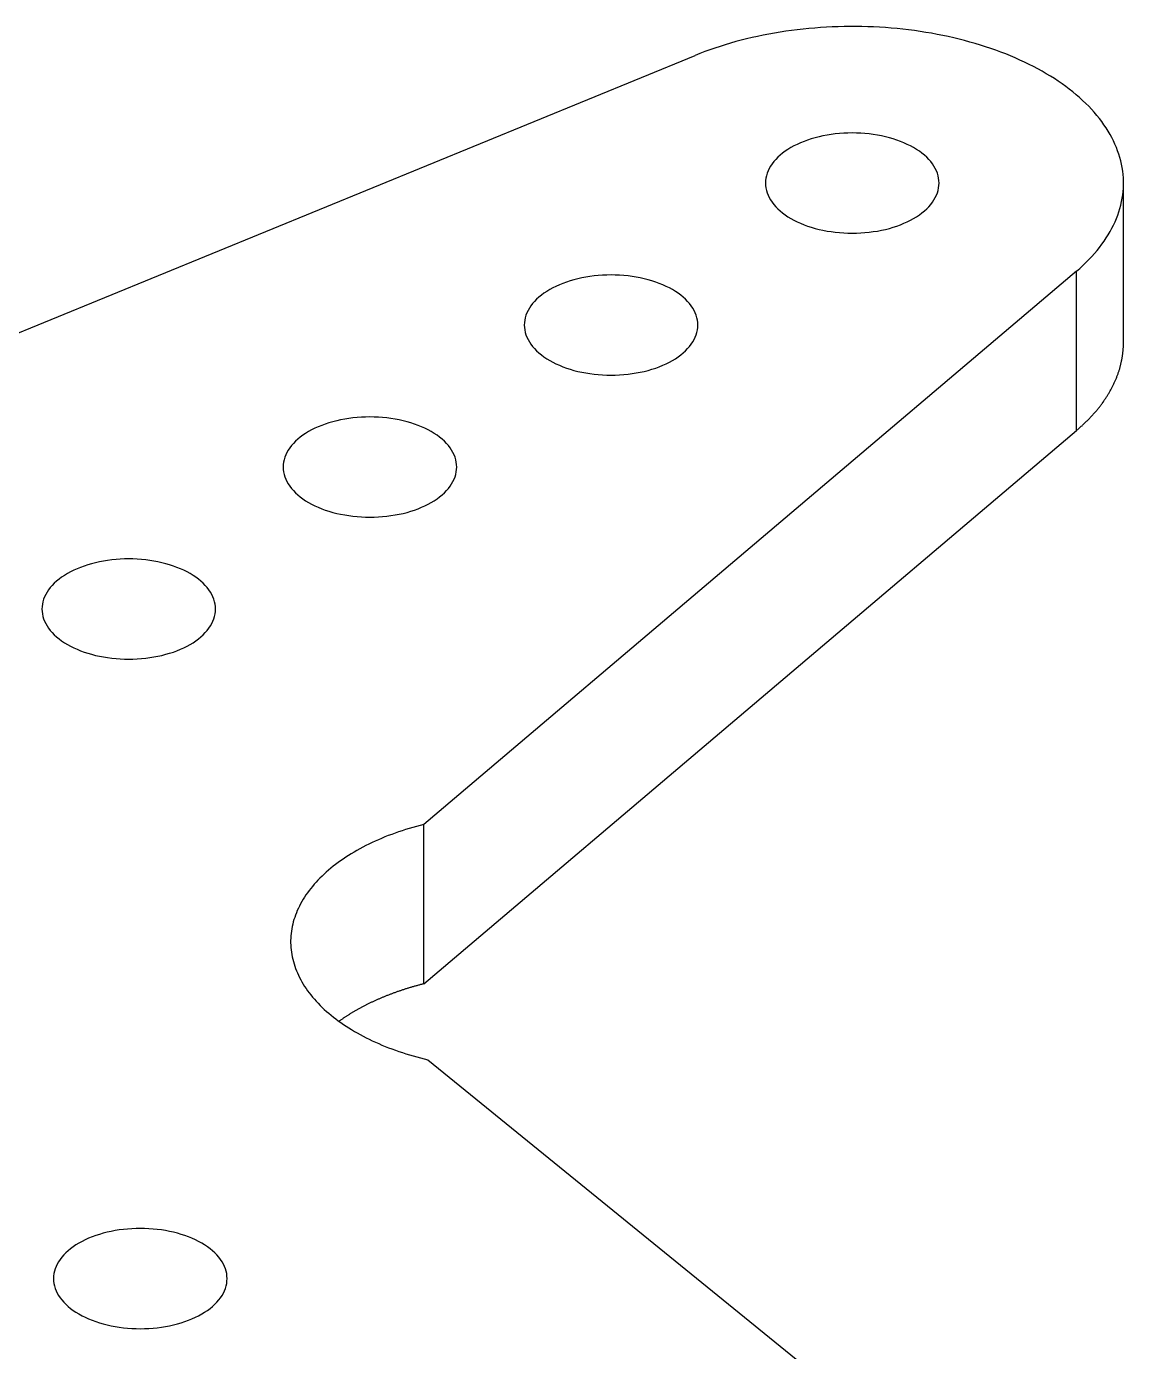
# Model space of a CAD drawing. Extents: x 3.27 to 9.48, y 3.29 to 7.63.
# Drawn here: x 8.9265 to 9.3246, y 7.1508 to 7.6317 of the extents above; entities that cross this region are included whole.
import ezdxf

# ---------------------------------------------------------------- set-up
doc = ezdxf.new("R2010")
doc.units = 0
doc.layers.add('VISIBLE_EDGES_ANSI_', color=7, linetype='CONTINUOUS')
doc.layers.add('VISIBLE_TANGENT_EDGES_ANSI', color=7, linetype='CONTINUOUS')

msp = doc.modelspace()

# ---------------------------------------------------------------- linework, layer by layer
at = {"layer": 'VISIBLE_EDGES_ANSI_'}
for p, q in [((8.8261, 7.48048), (9.16912, 7.62119)), ((9.32455, 7.517), (9.32455, 7.57486)), ((9.30749, 7.54288), (9.07065, 7.34207)), ((9.07065, 7.28421), (9.30749, 7.48502)), ((9.07065, 7.28421), (9.07065, 7.34207)), ((9.07213, 7.25664), (9.31584, 7.0586))]:
    msp.add_line(p, q, dxfattribs=at)
for points in [[(9.30749, 7.54288, 0), (9.30867, 7.54391, 0), (9.30982, 7.54496, 0), (9.31093, 7.54601, 0), (9.31199, 7.54709, 0), (9.31302, 7.54817, 0), (9.31401, 7.54927, 0), (9.31495, 7.55038, 0), (9.31585, 7.5515, 0), (9.31671, 7.55264, 0), (9.31753, 7.55378, 0), (9.3183, 7.55493, 0), (9.31903, 7.5561, 0), (9.31972, 7.55727, 0), (9.32036, 7.55845, 0), (9.32096, 7.55964, 0), (9.32151, 7.56083, 0), (9.32201, 7.56203, 0), (9.32247, 7.56324, 0), (9.32289, 7.56446, 0), (9.32326, 7.56567, 0), (9.32358, 7.5669, 0), (9.32386, 7.56812, 0), (9.32409, 7.56935, 0), (9.32428, 7.57059, 0), (9.32441, 7.57182, 0), (9.3245, 7.57306, 0), (9.32455, 7.57429, 0), (9.32455, 7.57553, 0), (9.3245, 7.57677, 0), (9.3244, 7.578, 0), (9.32426, 7.57924, 0), (9.32407, 7.58047, 0), (9.32384, 7.5817, 0), (9.32356, 7.58292, 0), (9.32323, 7.58415, 0), (9.32286, 7.58536, 0), (9.32244, 7.58658, 0), (9.32198, 7.58779, 0), (9.32147, 7.58899, 0), (9.32091, 7.59018, 0), (9.32031, 7.59137, 0), (9.31967, 7.59255, 0), (9.31898, 7.59372, 0), (9.31825, 7.59488, 0), (9.31747, 7.59604, 0), (9.31665, 7.59718, 0), (9.31579, 7.59831, 0), (9.31488, 7.59943, 0), (9.31393, 7.60054, 0), (9.31295, 7.60164, 0), (9.31192, 7.60272, 0), (9.31084, 7.60379, 0), (9.30973, 7.60485, 0), (9.30858, 7.6059, 0), (9.30739, 7.60692, 0), (9.30617, 7.60794, 0), (9.3049, 7.60894, 0), (9.3036, 7.60992, 0), (9.30226, 7.61088, 0), (9.30088, 7.61183, 0), (9.29947, 7.61276, 0), (9.29802, 7.61367, 0), (9.29654, 7.61457, 0), (9.29503, 7.61544, 0), (9.29348, 7.6163, 0), (9.29191, 7.61714, 0), (9.2903, 7.61795, 0), (9.28866, 7.61875, 0), (9.28699, 7.61953, 0), (9.28529, 7.62028, 0), (9.28356, 7.62101, 0), (9.28181, 7.62172, 0), (9.28003, 7.62241, 0), (9.27822, 7.62308, 0), (9.27639, 7.62372, 0), (9.27454, 7.62434, 0), (9.27266, 7.62494, 0), (9.27077, 7.62551, 0), (9.26885, 7.62606, 0), (9.26691, 7.62658, 0), (9.26495, 7.62708, 0), (9.26297, 7.62756, 0), (9.26097, 7.62801, 0), (9.25896, 7.62844, 0), (9.25693, 7.62884, 0), (9.25489, 7.62921, 0), (9.25284, 7.62956, 0), (9.25077, 7.62988, 0), (9.24869, 7.63018, 0), (9.2466, 7.63045, 0), (9.2445, 7.63069, 0), (9.24239, 7.63091, 0), (9.24027, 7.6311, 0), (9.23815, 7.63127, 0), (9.23602, 7.6314, 0), (9.23388, 7.63151, 0), (9.23175, 7.6316, 0), (9.22961, 7.63166, 0), (9.22746, 7.63169, 0), (9.22532, 7.63169, 0), (9.22318, 7.63167, 0), (9.22104, 7.63161, 0), (9.2189, 7.63154, 0), (9.21677, 7.63143, 0), (9.21464, 7.6313, 0), (9.21251, 7.63114, 0), (9.21039, 7.63096, 0), (9.20828, 7.63075, 0), (9.20618, 7.63051, 0), (9.20408, 7.63025, 0), (9.202, 7.62996, 0), (9.19993, 7.62964, 0), (9.19787, 7.6293, 0), (9.19583, 7.62893, 0), (9.1938, 7.62854, 0), (9.19178, 7.62812, 0), (9.18978, 7.62767, 0), (9.1878, 7.6272, 0), (9.18583, 7.62671, 0), (9.18389, 7.62619, 0), (9.18196, 7.62565, 0), (9.18006, 7.62508, 0), (9.17818, 7.62449, 0), (9.17632, 7.62388, 0), (9.17448, 7.62324, 0), (9.17267, 7.62258, 0), (9.17088, 7.62189, 0), (9.16912, 7.62119, 0)], [(9.19463, 7.57486, 0), (9.19467, 7.57397, 0), (9.19479, 7.57308, 0), (9.19497, 7.5722, 0), (9.19524, 7.57132, 0), (9.19558, 7.57045, 0), (9.19599, 7.56959, 0), (9.19647, 7.56874, 0), (9.19703, 7.56791, 0), (9.19766, 7.56709, 0), (9.19835, 7.56629, 0), (9.19911, 7.56552, 0), (9.19994, 7.56476, 0), (9.20083, 7.56403, 0), (9.20178, 7.56333, 0), (9.20279, 7.56265, 0), (9.20386, 7.56201, 0), (9.20498, 7.56139, 0), (9.20615, 7.56081, 0), (9.20737, 7.56026, 0), (9.20863, 7.55975, 0), (9.20994, 7.55927, 0), (9.21128, 7.55883, 0), (9.21266, 7.55843, 0), (9.21408, 7.55806, 0), (9.21552, 7.55774, 0), (9.21699, 7.55746, 0), (9.21848, 7.55723, 0), (9.21998, 7.55703, 0), (9.22151, 7.55688, 0), (9.22304, 7.55677, 0), (9.22458, 7.5567, 0), (9.22613, 7.55668, 0), (9.22767, 7.5567, 0), (9.22922, 7.55677, 0), (9.23075, 7.55688, 0), (9.23227, 7.55703, 0), (9.23378, 7.55723, 0), (9.23527, 7.55746, 0), (9.23674, 7.55774, 0), (9.23818, 7.55806, 0), (9.2396, 7.55843, 0), (9.24098, 7.55883, 0), (9.24232, 7.55927, 0), (9.24363, 7.55975, 0), (9.24489, 7.56026, 0), (9.24611, 7.56081, 0), (9.24728, 7.56139, 0), (9.2484, 7.56201, 0), (9.24947, 7.56265, 0), (9.25048, 7.56333, 0), (9.25143, 7.56403, 0), (9.25232, 7.56476, 0), (9.25314, 7.56552, 0), (9.25391, 7.56629, 0), (9.2546, 7.56709, 0), (9.25523, 7.56791, 0), (9.25578, 7.56874, 0), (9.25627, 7.56959, 0), (9.25668, 7.57045, 0), (9.25702, 7.57132, 0), (9.25728, 7.5722, 0), (9.25747, 7.57308, 0), (9.25759, 7.57397, 0), (9.25763, 7.57486, 0), (9.25759, 7.57576, 0), (9.25747, 7.57665, 0), (9.25728, 7.57753, 0), (9.25702, 7.57841, 0), (9.25668, 7.57928, 0), (9.25627, 7.58014, 0), (9.25578, 7.58099, 0), (9.25523, 7.58182, 0), (9.2546, 7.58264, 0), (9.25391, 7.58344, 0), (9.25314, 7.58421, 0), (9.25232, 7.58497, 0), (9.25143, 7.5857, 0), (9.25048, 7.5864, 0), (9.24947, 7.58708, 0), (9.2484, 7.58772, 0), (9.24728, 7.58834, 0), (9.24611, 7.58892, 0), (9.24489, 7.58947, 0), (9.24363, 7.58998, 0), (9.24232, 7.59046, 0), (9.24098, 7.5909, 0), (9.2396, 7.5913, 0), (9.23818, 7.59166, 0), (9.23674, 7.59199, 0), (9.23527, 7.59227, 0), (9.23378, 7.5925, 0), (9.23227, 7.5927, 0), (9.23075, 7.59285, 0), (9.22922, 7.59296, 0), (9.22767, 7.59303, 0), (9.22613, 7.59305, 0), (9.22458, 7.59303, 0), (9.22304, 7.59296, 0), (9.22151, 7.59285, 0), (9.21998, 7.5927, 0), (9.21848, 7.5925, 0), (9.21699, 7.59227, 0), (9.21552, 7.59199, 0), (9.21408, 7.59166, 0), (9.21266, 7.5913, 0), (9.21128, 7.5909, 0), (9.20994, 7.59046, 0), (9.20863, 7.58998, 0), (9.20737, 7.58947, 0), (9.20615, 7.58892, 0), (9.20498, 7.58834, 0), (9.20386, 7.58772, 0), (9.20279, 7.58708, 0), (9.20178, 7.5864, 0), (9.20083, 7.5857, 0), (9.19994, 7.58497, 0), (9.19911, 7.58421, 0), (9.19835, 7.58344, 0), (9.19766, 7.58264, 0), (9.19703, 7.58182, 0), (9.19647, 7.58099, 0), (9.19599, 7.58014, 0), (9.19558, 7.57928, 0), (9.19524, 7.57841, 0), (9.19497, 7.57753, 0), (9.19479, 7.57665, 0), (9.19467, 7.57576, 0), (9.19463, 7.57486, 0)], [(9.10713, 7.52333, 0), (9.10717, 7.52244, 0), (9.10728, 7.52155, 0), (9.10747, 7.52066, 0), (9.10773, 7.51978, 0), (9.10807, 7.51891, 0), (9.10849, 7.51805, 0), (9.10897, 7.5172, 0), (9.10953, 7.51637, 0), (9.11015, 7.51555, 0), (9.11085, 7.51476, 0), (9.11161, 7.51398, 0), (9.11244, 7.51323, 0), (9.11333, 7.5125, 0), (9.11428, 7.51179, 0), (9.11529, 7.51112, 0), (9.11635, 7.51047, 0), (9.11747, 7.50985, 0), (9.11864, 7.50927, 0), (9.11986, 7.50872, 0), (9.12113, 7.50821, 0), (9.12243, 7.50773, 0), (9.12378, 7.50729, 0), (9.12516, 7.50689, 0), (9.12657, 7.50653, 0), (9.12801, 7.50621, 0), (9.12948, 7.50593, 0), (9.13097, 7.50569, 0), (9.13248, 7.50549, 0), (9.134, 7.50534, 0), (9.13554, 7.50523, 0), (9.13708, 7.50517, 0), (9.13863, 7.50514, 0), (9.14017, 7.50517, 0), (9.14171, 7.50523, 0), (9.14325, 7.50534, 0), (9.14477, 7.50549, 0), (9.14628, 7.50569, 0), (9.14777, 7.50593, 0), (9.14924, 7.50621, 0), (9.15068, 7.50653, 0), (9.15209, 7.50689, 0), (9.15347, 7.50729, 0), (9.15482, 7.50773, 0), (9.15612, 7.50821, 0), (9.15739, 7.50872, 0), (9.15861, 7.50927, 0), (9.15978, 7.50985, 0), (9.1609, 7.51047, 0), (9.16196, 7.51112, 0), (9.16297, 7.51179, 0), (9.16392, 7.5125, 0), (9.16481, 7.51323, 0), (9.16564, 7.51398, 0), (9.1664, 7.51476, 0), (9.1671, 7.51555, 0), (9.16772, 7.51637, 0), (9.16828, 7.5172, 0), (9.16877, 7.51805, 0), (9.16918, 7.51891, 0), (9.16952, 7.51978, 0), (9.16978, 7.52066, 0), (9.16997, 7.52155, 0), (9.17008, 7.52244, 0), (9.17012, 7.52333, 0), (9.17008, 7.52422, 0), (9.16997, 7.52511, 0), (9.16978, 7.526, 0), (9.16952, 7.52688, 0), (9.16918, 7.52775, 0), (9.16877, 7.52861, 0), (9.16828, 7.52945, 0), (9.16772, 7.53029, 0), (9.1671, 7.5311, 0), (9.1664, 7.5319, 0), (9.16564, 7.53268, 0), (9.16481, 7.53343, 0), (9.16392, 7.53416, 0), (9.16297, 7.53486, 0), (9.16196, 7.53554, 0), (9.1609, 7.53619, 0), (9.15978, 7.5368, 0), (9.15861, 7.53738, 0), (9.15739, 7.53793, 0), (9.15612, 7.53845, 0), (9.15482, 7.53893, 0), (9.15347, 7.53937, 0), (9.15209, 7.53977, 0), (9.15068, 7.54013, 0), (9.14924, 7.54045, 0), (9.14777, 7.54073, 0), (9.14628, 7.54097, 0), (9.14477, 7.54116, 0), (9.14325, 7.54132, 0), (9.14171, 7.54142, 0), (9.14017, 7.54149, 0), (9.13863, 7.54151, 0), (9.13708, 7.54149, 0), (9.13554, 7.54142, 0), (9.134, 7.54132, 0), (9.13248, 7.54116, 0), (9.13097, 7.54097, 0), (9.12948, 7.54073, 0), (9.12801, 7.54045, 0), (9.12657, 7.54013, 0), (9.12516, 7.53977, 0), (9.12378, 7.53937, 0), (9.12243, 7.53893, 0), (9.12113, 7.53845, 0), (9.11986, 7.53793, 0), (9.11864, 7.53738, 0), (9.11747, 7.5368, 0), (9.11635, 7.53619, 0), (9.11529, 7.53554, 0), (9.11428, 7.53486, 0), (9.11333, 7.53416, 0), (9.11244, 7.53343, 0), (9.11161, 7.53268, 0), (9.11085, 7.5319, 0), (9.11015, 7.5311, 0), (9.10953, 7.53029, 0), (9.10897, 7.52945, 0), (9.10849, 7.52861, 0), (9.10807, 7.52775, 0), (9.10773, 7.52688, 0), (9.10747, 7.526, 0), (9.10728, 7.52511, 0), (9.10717, 7.52422, 0), (9.10713, 7.52333, 0)], [(9.30749, 7.48502, 0), (9.30774, 7.48524, 0), (9.308, 7.48546, 0), (9.30825, 7.48568, 0), (9.30851, 7.4859, 0), (9.30876, 7.48613, 0), (9.30901, 7.48635, 0), (9.30925, 7.48657, 0), (9.3095, 7.4868, 0), (9.30974, 7.48702, 0), (9.30998, 7.48725, 0), (9.31022, 7.48747, 0), (9.31046, 7.4877, 0), (9.3107, 7.48793, 0), (9.31093, 7.48816, 0), (9.31116, 7.48839, 0), (9.31139, 7.48862, 0), (9.31162, 7.48885, 0), (9.31185, 7.48908, 0), (9.31207, 7.48931, 0), (9.3123, 7.48954, 0), (9.31252, 7.48977, 0), (9.31274, 7.49001, 0), (9.31296, 7.49024, 0), (9.31317, 7.49047, 0), (9.31338, 7.49071, 0), (9.3136, 7.49094, 0), (9.31381, 7.49118, 0), (9.31401, 7.49142, 0), (9.31422, 7.49165, 0), (9.31442, 7.49189, 0), (9.31463, 7.49213, 0), (9.31483, 7.49237, 0), (9.31502, 7.49261, 0), (9.31522, 7.49285, 0), (9.31542, 7.49309, 0), (9.31561, 7.49333, 0), (9.3158, 7.49357, 0), (9.31599, 7.49381, 0), (9.31617, 7.49406, 0), (9.31636, 7.4943, 0), (9.31654, 7.49454, 0), (9.31672, 7.49479, 0), (9.3169, 7.49503, 0), (9.31708, 7.49528, 0), (9.31725, 7.49552, 0), (9.31742, 7.49577, 0), (9.3176, 7.49601, 0), (9.31776, 7.49626, 0), (9.31793, 7.49651, 0), (9.3181, 7.49676, 0), (9.31826, 7.497, 0), (9.31842, 7.49725, 0), (9.31858, 7.4975, 0), (9.31873, 7.49775, 0), (9.31889, 7.498, 0), (9.31904, 7.49825, 0), (9.31919, 7.4985, 0), (9.31934, 7.49875, 0), (9.31949, 7.49901, 0), (9.31963, 7.49926, 0), (9.31978, 7.49951, 0), (9.31992, 7.49976, 0), (9.32005, 7.50002, 0), (9.32019, 7.50027, 0), (9.32032, 7.50052, 0), (9.32046, 7.50078, 0), (9.32059, 7.50103, 0), (9.32072, 7.50129, 0), (9.32084, 7.50154, 0), (9.32097, 7.5018, 0), (9.32109, 7.50205, 0), (9.32121, 7.50231, 0), (9.32133, 7.50257, 0), (9.32144, 7.50282, 0), (9.32155, 7.50308, 0), (9.32167, 7.50334, 0), (9.32178, 7.5036, 0), (9.32188, 7.50385, 0), (9.32199, 7.50411, 0), (9.32209, 7.50437, 0), (9.32219, 7.50463, 0), (9.32229, 7.50489, 0), (9.32239, 7.50515, 0), (9.32248, 7.50541, 0), (9.32258, 7.50567, 0), (9.32267, 7.50593, 0), (9.32276, 7.50619, 0), (9.32284, 7.50645, 0), (9.32293, 7.50671, 0), (9.32301, 7.50697, 0), (9.32309, 7.50723, 0), (9.32317, 7.50749, 0), (9.32324, 7.50776, 0), (9.32332, 7.50802, 0), (9.32339, 7.50828, 0), (9.32346, 7.50854, 0), (9.32352, 7.5088, 0), (9.32359, 7.50907, 0), (9.32365, 7.50933, 0), (9.32371, 7.50959, 0), (9.32377, 7.50986, 0), (9.32383, 7.51012, 0), (9.32388, 7.51038, 0), (9.32394, 7.51065, 0), (9.32399, 7.51091, 0), (9.32404, 7.51117, 0), (9.32408, 7.51144, 0), (9.32413, 7.5117, 0), (9.32417, 7.51197, 0), (9.32421, 7.51223, 0), (9.32424, 7.5125, 0), (9.32428, 7.51276, 0), (9.32431, 7.51303, 0), (9.32434, 7.51329, 0), (9.32437, 7.51355, 0), (9.3244, 7.51382, 0), (9.32442, 7.51408, 0), (9.32445, 7.51435, 0), (9.32447, 7.51461, 0), (9.32449, 7.51488, 0), (9.3245, 7.51515, 0), (9.32452, 7.51541, 0), (9.32453, 7.51568, 0), (9.32454, 7.51594, 0), (9.32455, 7.51621, 0), (9.32455, 7.51647, 0), (9.32455, 7.51674, 0), (9.32455, 7.517, 0)], [(9.01963, 7.47179, 0), (9.01966, 7.4709, 0), (9.01978, 7.47001, 0), (9.01997, 7.46912, 0), (9.02023, 7.46824, 0), (9.02057, 7.46737, 0), (9.02098, 7.46651, 0), (9.02147, 7.46567, 0), (9.02202, 7.46483, 0), (9.02265, 7.46402, 0), (9.02334, 7.46322, 0), (9.02411, 7.46244, 0), (9.02493, 7.46169, 0), (9.02582, 7.46096, 0), (9.02677, 7.46026, 0), (9.02778, 7.45958, 0), (9.02885, 7.45893, 0), (9.02997, 7.45832, 0), (9.03114, 7.45773, 0), (9.03236, 7.45719, 0), (9.03362, 7.45667, 0), (9.03493, 7.45619, 0), (9.03627, 7.45575, 0), (9.03766, 7.45535, 0), (9.03907, 7.45499, 0), (9.04051, 7.45467, 0), (9.04198, 7.45439, 0), (9.04347, 7.45415, 0), (9.04498, 7.45396, 0), (9.0465, 7.4538, 0), (9.04803, 7.45369, 0), (9.04958, 7.45363, 0), (9.05112, 7.45361, 0), (9.05267, 7.45363, 0), (9.05421, 7.45369, 0), (9.05574, 7.4538, 0), (9.05727, 7.45396, 0), (9.05877, 7.45415, 0), (9.06026, 7.45439, 0), (9.06173, 7.45467, 0), (9.06317, 7.45499, 0), (9.06459, 7.45535, 0), (9.06597, 7.45575, 0), (9.06731, 7.45619, 0), (9.06862, 7.45667, 0), (9.06988, 7.45719, 0), (9.0711, 7.45773, 0), (9.07227, 7.45832, 0), (9.07339, 7.45893, 0), (9.07446, 7.45958, 0), (9.07547, 7.46026, 0), (9.07642, 7.46096, 0), (9.07731, 7.46169, 0), (9.07814, 7.46244, 0), (9.0789, 7.46322, 0), (9.07959, 7.46402, 0), (9.08022, 7.46483, 0), (9.08078, 7.46567, 0), (9.08126, 7.46651, 0), (9.08167, 7.46737, 0), (9.08201, 7.46824, 0), (9.08228, 7.46912, 0), (9.08247, 7.47001, 0), (9.08258, 7.4709, 0), (9.08262, 7.47179, 0), (9.08258, 7.47268, 0), (9.08247, 7.47357, 0), (9.08228, 7.47446, 0), (9.08201, 7.47534, 0), (9.08167, 7.47621, 0), (9.08126, 7.47707, 0), (9.08078, 7.47792, 0), (9.08022, 7.47875, 0), (9.07959, 7.47957, 0), (9.0789, 7.48036, 0), (9.07814, 7.48114, 0), (9.07731, 7.48189, 0), (9.07642, 7.48262, 0), (9.07547, 7.48333, 0), (9.07446, 7.484, 0), (9.07339, 7.48465, 0), (9.07227, 7.48527, 0), (9.0711, 7.48585, 0), (9.06988, 7.4864, 0), (9.06862, 7.48691, 0), (9.06731, 7.48739, 0), (9.06597, 7.48783, 0), (9.06459, 7.48823, 0), (9.06317, 7.48859, 0), (9.06173, 7.48891, 0), (9.06026, 7.48919, 0), (9.05877, 7.48943, 0), (9.05727, 7.48963, 0), (9.05574, 7.48978, 0), (9.05421, 7.48989, 0), (9.05267, 7.48995, 0), (9.05112, 7.48998, 0), (9.04958, 7.48995, 0), (9.04803, 7.48989, 0), (9.0465, 7.48978, 0), (9.04498, 7.48963, 0), (9.04347, 7.48943, 0), (9.04198, 7.48919, 0), (9.04051, 7.48891, 0), (9.03907, 7.48859, 0), (9.03766, 7.48823, 0), (9.03627, 7.48783, 0), (9.03493, 7.48739, 0), (9.03362, 7.48691, 0), (9.03236, 7.4864, 0), (9.03114, 7.48585, 0), (9.02997, 7.48527, 0), (9.02885, 7.48465, 0), (9.02778, 7.484, 0), (9.02677, 7.48333, 0), (9.02582, 7.48262, 0), (9.02493, 7.48189, 0), (9.02411, 7.48114, 0), (9.02334, 7.48036, 0), (9.02265, 7.47957, 0), (9.02202, 7.47875, 0), (9.02147, 7.47792, 0), (9.02098, 7.47707, 0), (9.02057, 7.47621, 0), (9.02023, 7.47534, 0), (9.01997, 7.47446, 0), (9.01978, 7.47357, 0), (9.01966, 7.47268, 0), (9.01963, 7.47179, 0)], [(8.93212, 7.42026, 0), (8.93216, 7.41936, 0), (8.93227, 7.41847, 0), (8.93246, 7.41759, 0), (8.93273, 7.41671, 0), (8.93307, 7.41584, 0), (8.93348, 7.41498, 0), (8.93396, 7.41413, 0), (8.93452, 7.4133, 0), (8.93515, 7.41248, 0), (8.93584, 7.41168, 0), (8.9366, 7.41091, 0), (8.93743, 7.41015, 0), (8.93832, 7.40942, 0), (8.93927, 7.40872, 0), (8.94028, 7.40804, 0), (8.94135, 7.4074, 0), (8.94247, 7.40678, 0), (8.94364, 7.4062, 0), (8.94486, 7.40565, 0), (8.94612, 7.40514, 0), (8.94743, 7.40466, 0), (8.94877, 7.40422, 0), (8.95015, 7.40382, 0), (8.95156, 7.40345, 0), (8.95301, 7.40313, 0), (8.95447, 7.40285, 0), (8.95596, 7.40262, 0), (8.95747, 7.40242, 0), (8.959, 7.40227, 0), (8.96053, 7.40216, 0), (8.96207, 7.40209, 0), (8.96362, 7.40207, 0), (8.96516, 7.40209, 0), (8.9667, 7.40216, 0), (8.96824, 7.40227, 0), (8.96976, 7.40242, 0), (8.97127, 7.40262, 0), (8.97276, 7.40285, 0), (8.97423, 7.40313, 0), (8.97567, 7.40345, 0), (8.97708, 7.40382, 0), (8.97846, 7.40422, 0), (8.97981, 7.40466, 0), (8.98112, 7.40514, 0), (8.98238, 7.40565, 0), (8.9836, 7.4062, 0), (8.98477, 7.40678, 0), (8.98589, 7.4074, 0), (8.98695, 7.40804, 0), (8.98796, 7.40872, 0), (8.98892, 7.40942, 0), (8.98981, 7.41015, 0), (8.99063, 7.41091, 0), (8.99139, 7.41168, 0), (8.99209, 7.41248, 0), (8.99272, 7.4133, 0), (8.99327, 7.41413, 0), (8.99376, 7.41498, 0), (8.99417, 7.41584, 0), (8.99451, 7.41671, 0), (8.99477, 7.41759, 0), (8.99496, 7.41847, 0), (8.99508, 7.41936, 0), (8.99511, 7.42026, 0), (8.99508, 7.42115, 0), (8.99496, 7.42204, 0), (8.99477, 7.42292, 0), (8.99451, 7.4238, 0), (8.99417, 7.42467, 0), (8.99376, 7.42553, 0), (8.99327, 7.42638, 0), (8.99272, 7.42721, 0), (8.99209, 7.42803, 0), (8.99139, 7.42883, 0), (8.99063, 7.4296, 0), (8.98981, 7.43036, 0), (8.98892, 7.43109, 0), (8.98796, 7.43179, 0), (8.98695, 7.43247, 0), (8.98589, 7.43311, 0), (8.98477, 7.43373, 0), (8.9836, 7.43431, 0), (8.98238, 7.43486, 0), (8.98112, 7.43537, 0), (8.97981, 7.43585, 0), (8.97846, 7.43629, 0), (8.97708, 7.43669, 0), (8.97567, 7.43706, 0), (8.97423, 7.43738, 0), (8.97276, 7.43766, 0), (8.97127, 7.43789, 0), (8.96976, 7.43809, 0), (8.96824, 7.43824, 0), (8.9667, 7.43835, 0), (8.96516, 7.43842, 0), (8.96362, 7.43844, 0), (8.96207, 7.43842, 0), (8.96053, 7.43835, 0), (8.959, 7.43824, 0), (8.95747, 7.43809, 0), (8.95596, 7.43789, 0), (8.95447, 7.43766, 0), (8.95301, 7.43738, 0), (8.95156, 7.43706, 0), (8.95015, 7.43669, 0), (8.94877, 7.43629, 0), (8.94743, 7.43585, 0), (8.94612, 7.43537, 0), (8.94486, 7.43486, 0), (8.94364, 7.43431, 0), (8.94247, 7.43373, 0), (8.94135, 7.43311, 0), (8.94028, 7.43247, 0), (8.93927, 7.43179, 0), (8.93832, 7.43109, 0), (8.93743, 7.43036, 0), (8.9366, 7.4296, 0), (8.93584, 7.42883, 0), (8.93515, 7.42803, 0), (8.93452, 7.42721, 0), (8.93396, 7.42638, 0), (8.93348, 7.42553, 0), (8.93307, 7.42467, 0), (8.93273, 7.4238, 0), (8.93246, 7.42292, 0), (8.93227, 7.42204, 0), (8.93216, 7.42115, 0), (8.93212, 7.42026, 0)], [(9.07065, 7.34207, 0), (9.06931, 7.34173, 0), (9.06798, 7.34137, 0), (9.06666, 7.34099, 0), (9.06536, 7.34061, 0), (9.06406, 7.3402, 0), (9.06278, 7.33979, 0), (9.06151, 7.33936, 0), (9.06026, 7.33892, 0), (9.05902, 7.33846, 0), (9.05779, 7.338, 0), (9.05658, 7.33752, 0), (9.05539, 7.33702, 0), (9.05421, 7.33652, 0), (9.05304, 7.336, 0), (9.0519, 7.33547, 0), (9.05077, 7.33493, 0), (9.04966, 7.33437, 0), (9.04856, 7.33381, 0), (9.04749, 7.33323, 0), (9.04643, 7.33264, 0), (9.04539, 7.33204, 0), (9.04437, 7.33143, 0), (9.04337, 7.33081, 0), (9.04239, 7.33018, 0), (9.04143, 7.32953, 0), (9.04049, 7.32888, 0), (9.03957, 7.32822, 0), (9.03867, 7.32755, 0), (9.0378, 7.32687, 0), (9.03694, 7.32618, 0), (9.03611, 7.32548, 0), (9.0353, 7.32477, 0), (9.03451, 7.32406, 0), (9.03375, 7.32333, 0), (9.033, 7.3226, 0), (9.03228, 7.32186, 0), (9.03159, 7.32111, 0), (9.03092, 7.32036, 0), (9.03027, 7.3196, 0), (9.02965, 7.31883, 0), (9.02905, 7.31805, 0), (9.02847, 7.31727, 0), (9.02793, 7.31649, 0), (9.0274, 7.31569, 0), (9.0269, 7.3149, 0), (9.02643, 7.31409, 0), (9.02598, 7.31329, 0), (9.02556, 7.31247, 0), (9.02516, 7.31166, 0), (9.02479, 7.31084, 0), (9.02445, 7.31001, 0), (9.02413, 7.30918, 0), (9.02383, 7.30835, 0), (9.02357, 7.30752, 0), (9.02333, 7.30668, 0), (9.02312, 7.30584, 0), (9.02293, 7.305, 0), (9.02277, 7.30416, 0), (9.02264, 7.30331, 0), (9.02253, 7.30247, 0), (9.02245, 7.30162, 0), (9.0224, 7.30077, 0), (9.02237, 7.29992, 0), (9.02237, 7.29908, 0), (9.0224, 7.29823, 0), (9.02246, 7.29738, 0), (9.02254, 7.29653, 0), (9.02265, 7.29569, 0), (9.02278, 7.29484, 0), (9.02294, 7.294, 0), (9.02313, 7.29316, 0), (9.02335, 7.29232, 0), (9.02359, 7.29148, 0), (9.02386, 7.29065, 0), (9.02415, 7.28982, 0), (9.02447, 7.28899, 0), (9.02482, 7.28817, 0), (9.0252, 7.28735, 0), (9.02559, 7.28653, 0), (9.02602, 7.28572, 0), (9.02647, 7.28491, 0), (9.02695, 7.28411, 0), (9.02745, 7.28331, 0), (9.02797, 7.28252, 0), (9.02852, 7.28173, 0), (9.0291, 7.28095, 0), (9.0297, 7.28018, 0), (9.03033, 7.27941, 0), (9.03098, 7.27865, 0), (9.03165, 7.2779, 0), (9.03235, 7.27715, 0), (9.03307, 7.27641, 0), (9.03381, 7.27568, 0), (9.03458, 7.27496, 0), (9.03537, 7.27424, 0), (9.03618, 7.27353, 0), (9.03702, 7.27284, 0), (9.03787, 7.27215, 0), (9.03875, 7.27147, 0), (9.03965, 7.2708, 0), (9.04057, 7.27014, 0), (9.04151, 7.26949, 0), (9.04248, 7.26884, 0), (9.04346, 7.26821, 0), (9.04446, 7.26759, 0), (9.04548, 7.26698, 0), (9.04652, 7.26638, 0), (9.04758, 7.2658, 0), (9.04866, 7.26522, 0), (9.04975, 7.26466, 0), (9.05087, 7.2641, 0), (9.052, 7.26356, 0), (9.05315, 7.26303, 0), (9.05431, 7.26251, 0), (9.05549, 7.26201, 0), (9.05669, 7.26152, 0), (9.0579, 7.26104, 0), (9.05913, 7.26057, 0), (9.06037, 7.26012, 0), (9.06162, 7.25968, 0), (9.06289, 7.25925, 0), (9.06418, 7.25884, 0), (9.06547, 7.25844, 0), (9.06678, 7.25805, 0), (9.0681, 7.25768, 0), (9.06943, 7.25732, 0), (9.07077, 7.25697, 0), (9.07213, 7.25664, 0)], [(9.07065, 7.28421, 0), (9.07037, 7.28414, 0), (9.07009, 7.28407, 0), (9.06982, 7.284, 0), (9.06954, 7.28392, 0), (9.06926, 7.28385, 0), (9.06898, 7.28378, 0), (9.0687, 7.2837, 0), (9.06843, 7.28363, 0), (9.06815, 7.28355, 0), (9.06788, 7.28348, 0), (9.0676, 7.2834, 0), (9.06733, 7.28332, 0), (9.06705, 7.28324, 0), (9.06678, 7.28316, 0), (9.0665, 7.28309, 0), (9.06623, 7.28301, 0), (9.06596, 7.28292, 0), (9.06569, 7.28284, 0), (9.06542, 7.28276, 0), (9.06515, 7.28268, 0), (9.06488, 7.2826, 0), (9.06461, 7.28251, 0), (9.06434, 7.28243, 0), (9.06407, 7.28235, 0), (9.0638, 7.28226, 0), (9.06354, 7.28217, 0), (9.06327, 7.28209, 0), (9.063, 7.282, 0), (9.06274, 7.28191, 0), (9.06247, 7.28183, 0), (9.06221, 7.28174, 0), (9.06195, 7.28165, 0), (9.06168, 7.28156, 0), (9.06142, 7.28147, 0), (9.06116, 7.28138, 0), (9.0609, 7.28129, 0), (9.06064, 7.28119, 0), (9.06038, 7.2811, 0), (9.06012, 7.28101, 0), (9.05986, 7.28091, 0), (9.0596, 7.28082, 0), (9.05934, 7.28072, 0), (9.05909, 7.28063, 0), (9.05883, 7.28053, 0), (9.05857, 7.28044, 0), (9.05832, 7.28034, 0), (9.05806, 7.28024, 0), (9.05781, 7.28014, 0), (9.05756, 7.28004, 0), (9.05731, 7.27994, 0), (9.05705, 7.27984, 0), (9.0568, 7.27974, 0), (9.05655, 7.27964, 0), (9.0563, 7.27954, 0), (9.05605, 7.27944, 0), (9.0558, 7.27934, 0), (9.05556, 7.27923, 0), (9.05531, 7.27913, 0), (9.05506, 7.27902, 0), (9.05482, 7.27892, 0), (9.05457, 7.27881, 0), (9.05433, 7.27871, 0), (9.05408, 7.2786, 0), (9.05384, 7.27849, 0), (9.0536, 7.27839, 0), (9.05336, 7.27828, 0), (9.05312, 7.27817, 0), (9.05288, 7.27806, 0), (9.05264, 7.27795, 0), (9.0524, 7.27784, 0), (9.05216, 7.27773, 0), (9.05192, 7.27762, 0), (9.05169, 7.27751, 0), (9.05145, 7.27739, 0), (9.05122, 7.27728, 0), (9.05098, 7.27717, 0), (9.05075, 7.27705, 0), (9.05052, 7.27694, 0), (9.05028, 7.27683, 0), (9.05005, 7.27671, 0), (9.04982, 7.27659, 0), (9.04959, 7.27648, 0), (9.04936, 7.27636, 0), (9.04914, 7.27624, 0), (9.04891, 7.27613, 0), (9.04868, 7.27601, 0), (9.04846, 7.27589, 0), (9.04823, 7.27577, 0), (9.04801, 7.27565, 0), (9.04778, 7.27553, 0), (9.04756, 7.27541, 0), (9.04734, 7.27529, 0), (9.04712, 7.27516, 0), (9.0469, 7.27504, 0), (9.04668, 7.27492, 0), (9.04646, 7.2748, 0), (9.04624, 7.27467, 0), (9.04603, 7.27455, 0), (9.04581, 7.27442, 0), (9.04559, 7.2743, 0), (9.04538, 7.27417, 0), (9.04517, 7.27405, 0), (9.04495, 7.27392, 0), (9.04474, 7.27379, 0), (9.04453, 7.27366, 0), (9.04432, 7.27354, 0), (9.04411, 7.27341, 0), (9.0439, 7.27328, 0), (9.04369, 7.27315, 0), (9.04349, 7.27302, 0), (9.04328, 7.27289, 0), (9.04308, 7.27276, 0), (9.04287, 7.27263, 0), (9.04267, 7.2725, 0), (9.04247, 7.27236, 0), (9.04226, 7.27223, 0), (9.04206, 7.2721, 0), (9.04186, 7.27197, 0), (9.04166, 7.27183, 0), (9.04147, 7.2717, 0), (9.04127, 7.27156, 0), (9.04107, 7.27143, 0), (9.04088, 7.27129, 0), (9.04068, 7.27116, 0), (9.04049, 7.27102, 0), (9.04029, 7.27088, 0), (9.0401, 7.27075, 0), (9.03991, 7.27061, 0)], [(8.93631, 7.17725, 0), (8.93635, 7.17635, 0), (8.93646, 7.17546, 0), (8.93665, 7.17458, 0), (8.93692, 7.1737, 0), (8.93726, 7.17283, 0), (8.93767, 7.17197, 0), (8.93815, 7.17112, 0), (8.93871, 7.17029, 0), (8.93934, 7.16947, 0), (8.94003, 7.16867, 0), (8.94079, 7.1679, 0), (8.94162, 7.16714, 0), (8.94251, 7.16641, 0), (8.94346, 7.16571, 0), (8.94447, 7.16504, 0), (8.94554, 7.16439, 0), (8.94666, 7.16377, 0), (8.94783, 7.16319, 0), (8.94905, 7.16264, 0), (8.95031, 7.16213, 0), (8.95162, 7.16165, 0), (8.95296, 7.16121, 0), (8.95434, 7.16081, 0), (8.95576, 7.16045, 0), (8.9572, 7.16013, 0), (8.95867, 7.15985, 0), (8.96016, 7.15961, 0), (8.96166, 7.15941, 0), (8.96319, 7.15926, 0), (8.96472, 7.15915, 0), (8.96626, 7.15908, 0), (8.96781, 7.15906, 0), (8.96935, 7.15908, 0), (8.9709, 7.15915, 0), (8.97243, 7.15926, 0), (8.97395, 7.15941, 0), (8.97546, 7.15961, 0), (8.97695, 7.15985, 0), (8.97842, 7.16013, 0), (8.97986, 7.16045, 0), (8.98127, 7.16081, 0), (8.98266, 7.16121, 0), (8.984, 7.16165, 0), (8.98531, 7.16213, 0), (8.98657, 7.16264, 0), (8.98779, 7.16319, 0), (8.98896, 7.16377, 0), (8.99008, 7.16439, 0), (8.99115, 7.16504, 0), (8.99215, 7.16571, 0), (8.99311, 7.16641, 0), (8.994, 7.16714, 0), (8.99482, 7.1679, 0), (8.99559, 7.16867, 0), (8.99628, 7.16947, 0), (8.99691, 7.17029, 0), (8.99746, 7.17112, 0), (8.99795, 7.17197, 0), (8.99836, 7.17283, 0), (8.9987, 7.1737, 0), (8.99896, 7.17458, 0), (8.99915, 7.17546, 0), (8.99927, 7.17635, 0), (8.9993, 7.17725, 0), (8.99927, 7.17814, 0), (8.99915, 7.17903, 0), (8.99896, 7.17992, 0), (8.9987, 7.18079, 0), (8.99836, 7.18167, 0), (8.99795, 7.18253, 0), (8.99746, 7.18337, 0), (8.99691, 7.18421, 0), (8.99628, 7.18502, 0), (8.99559, 7.18582, 0), (8.99482, 7.1866, 0), (8.994, 7.18735, 0), (8.99311, 7.18808, 0), (8.99215, 7.18878, 0), (8.99115, 7.18946, 0), (8.99008, 7.19011, 0), (8.98896, 7.19072, 0), (8.98779, 7.1913, 0), (8.98657, 7.19185, 0), (8.98531, 7.19237, 0), (8.984, 7.19284, 0), (8.98266, 7.19328, 0), (8.98127, 7.19369, 0), (8.97986, 7.19405, 0), (8.97842, 7.19437, 0), (8.97695, 7.19465, 0), (8.97546, 7.19489, 0), (8.97395, 7.19508, 0), (8.97243, 7.19523, 0), (8.9709, 7.19534, 0), (8.96935, 7.19541, 0), (8.96781, 7.19543, 0), (8.96626, 7.19541, 0), (8.96472, 7.19534, 0), (8.96319, 7.19523, 0), (8.96166, 7.19508, 0), (8.96016, 7.19489, 0), (8.95867, 7.19465, 0), (8.9572, 7.19437, 0), (8.95576, 7.19405, 0), (8.95434, 7.19369, 0), (8.95296, 7.19328, 0), (8.95162, 7.19284, 0), (8.95031, 7.19237, 0), (8.94905, 7.19185, 0), (8.94783, 7.1913, 0), (8.94666, 7.19072, 0), (8.94554, 7.19011, 0), (8.94447, 7.18946, 0), (8.94346, 7.18878, 0), (8.94251, 7.18808, 0), (8.94162, 7.18735, 0), (8.94079, 7.1866, 0), (8.94003, 7.18582, 0), (8.93934, 7.18502, 0), (8.93871, 7.18421, 0), (8.93815, 7.18337, 0), (8.93767, 7.18253, 0), (8.93726, 7.18167, 0), (8.93692, 7.18079, 0), (8.93665, 7.17992, 0), (8.93646, 7.17903, 0), (8.93635, 7.17814, 0), (8.93631, 7.17725, 0)]]:
    msp.add_polyline3d(points, dxfattribs=at)
at = {"layer": 'VISIBLE_TANGENT_EDGES_ANSI'}
msp.add_line((9.30749, 7.48502), (9.30749, 7.54288), dxfattribs=at)

doc.saveas('drawing.dxf')
